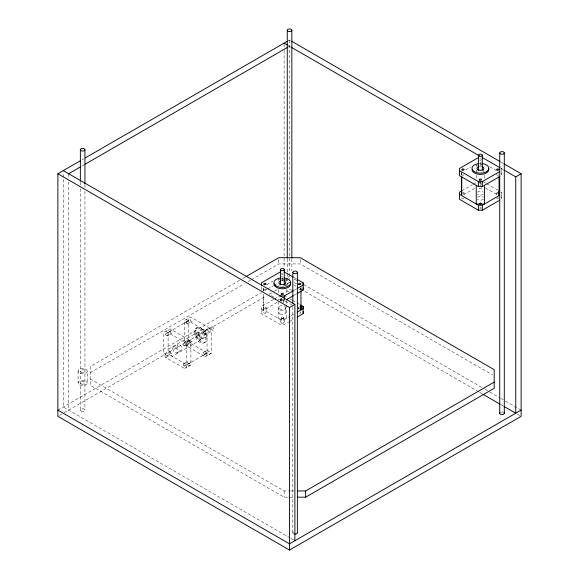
<?xml version="1.0" encoding="UTF-8"?>
<svg xmlns="http://www.w3.org/2000/svg" width="579" height="579" viewBox="0 0 579 579"><rect width="100%" height="100%" fill="white"/><g stroke="black" fill="none" stroke-linecap="round" stroke-linejoin="round"><path stroke-width="0.43" stroke-dasharray="2.9 2.17" d="M263.546 291.237L263.619 288.096M461.651 175.314L461.709 172.955M172.129 330.023L168.105 332.476L188.291 320.694L184.267 323.147M82.052 159.775L83.622 158.87M287.958 40.892L289.5 40.002L291.063 40.906M81.957 166.05L84.31 164.689M287.937 47.131L289.5 46.226M239.612 280.294L90.194 366.558L90.194 385.216L284.115 497.18L288.603 497.18M242.739 278.485L245.091 277.131M90.194 372.782L244.302 283.804M248.217 281.546L250.562 280.185M251.344 279.737L278.723 263.93L300.277 263.93L492.635 374.989M165.92 333.859L170.226 331.376M186.387 322.04L190.701 319.557M167.063 335.842L171.37 333.352M187.531 324.023L191.844 321.533M266.724 284.759L272.847 281.22M465.559 169.958L470.915 166.868M195.782 328.394L196.86 327.772M57.871 410.098L261.404 292.59M264.458 290.824L266.883 289.428M267.592 289.022L273.15 285.809M273.853 285.404L277.848 283.095M281.676 280.887L283.334 279.932M287.937 277.276L289.5 276.371M173.476 346.966L177.782 344.483M196.636 333.613L199.335 332.057M165.76 331.318L184.614 342.203L186.583 345.612L186.583 367.455L184.614 368.519L165.76 357.634L163.799 354.261L168.105 351.779L168.105 329.965M186.235 319.499L205.089 330.385L207.05 333.793L207.05 355.636L205.089 356.7L186.235 345.815L184.267 342.45L188.928 339.721L190.889 343.123L190.889 364.965L184.614 368.519M205.089 330.385L209.395 327.902L211.364 331.304L211.364 353.147L205.089 356.7M197.403 334.93L211.407 326.846M59.434 415.418L63.35 413.16M64.131 412.704L266.022 296.144M269.141 294.342L273.853 291.628M274.634 291.172L277.761 289.362M282.451 286.656L289.5 282.588L289.5 279.881M167.063 355.933L171.37 353.443M184.462 345.887L191.844 341.624M204.93 334.069L209.243 331.579M165.76 357.634L170.074 355.144L188.928 366.029L190.889 364.965M186.235 345.815L190.889 343.123M199.306 338.23L213.311 330.146M176.906 352.908L181.213 350.418M200.066 339.555L202.759 337.998M273.614 299.444L261.491 306.443L261.491 313.688L280.345 324.573L284.275 324.573L288.812 321.953M274.33 299.025L278.202 296.788L279.852 296.788M461.731 190.831L472.45 184.643M473.209 184.202L476.278 182.436L482.857 182.443M294.11 290.282L296.383 288.972M204.155 342.906L205.234 342.283M261.491 311.415L278.108 301.818M463.338 194.877L475.424 187.9M294.103 295.261L296.383 293.944M183.319 363.996L187.625 361.506M203.786 352.177L208.1 349.694M184.462 365.979L188.768 363.489M204.93 354.16L209.243 351.67M261.491 308.708L280.345 319.594L284.275 319.594L290.325 316.098M291.042 315.693L294.11 313.912M289.572 321.511L294.11 318.891M190.889 362.425L186.771 364.784L207.05 353.096L202.932 355.455M211.364 353.147L209.395 354.21L190.542 343.325L188.573 339.96L188.573 318.153M278.188 299.69L284.796 299.683M90.194 378.999L284.115 490.956L290.397 490.956M291.295 490.956L293.987 490.956M289.5 497.18L293.987 497.18M479.564 163.777L481.207 163.777M281.495 278.13L283.138 278.137M284.781 296.795L286.431 296.795M480.005 162.525L481.569 162.533M281.155 276.878L282.718 276.885M280.374 300.508L284.275 300.53L291.816 304.887M500.784 161.99L503.129 163.343M287.958 45.336L290.376 46.733M500.878 168.265L503.223 169.618M489.856 166.875L495.986 170.414M483.103 181.632L486.034 183.326M486.794 183.767L498.28 190.397M485.361 187.914L497.426 194.884M294.081 277.58L296.339 278.883M294.197 279.078L297.324 280.887M303.584 284.499L484.348 388.864M485.137 389.32L489.045 391.578M489.827 392.026L500.003 397.903M500.784 398.352L504.7 400.61M505.481 401.066L521.129 410.098M294.081 282.552L296.383 283.884M284.115 279.476L289.594 282.639M293.502 284.897L295.855 286.258M300.458 288.914L478.876 391.925M479.658 392.374L482.097 393.785M500.784 404.576L503.223 405.98M517.221 414.057L521.129 416.323M290.26 299.01L291.816 299.908M292.554 300.335L299.444 304.315M297.852 308.368L299.357 309.237M271.254 295.688L275.879 298.359M209.395 327.902L190.542 317.017L184.267 320.636L184.267 342.45M188.928 339.721L170.074 328.836L163.799 332.455L163.799 354.261M290.195 538.007L63.256 406.986L63.256 172.426M290.976 538.463L294.885 540.721M168.105 351.779L170.074 355.144M501.262 170.682L501.197 168.446L501.262 175.654L501.197 173.425M501.262 194.32L501.197 192.083L501.262 199.292L501.197 197.063M300.979 288.118L300.986 290.492M498.078 192.583A1.144 0.659 0 0 0 496.637 193.22L496.637 195.709M484.5 175.336L484.5 178.889M483.841 169.097L483.841 171.427A3.431 1.976 0 0 0 483.726 170.921M476.278 164.66L476.278 166.441M476.278 169.994L476.278 171.768M476.278 175.328L476.278 178.882M462.411 192.648A1.144 0.659 0 0 1 464.126 193.22L464.126 195.709M461.731 172.173L461.731 174.836M300.971 286.533L300.971 290.086M300.277 259.486L300.277 263.93M299.705 306.913A1.144 0.659 0 0 0 298.569 307.572L298.569 311.719M292.815 306.74L292.815 532.76M291.838 259.001L291.838 270.755M289.5 40.002L289.5 279.035M287.271 259.001L287.271 272.564M287.271 273.469L287.271 277.08M287.271 277.985L287.271 285.215M286.446 300.573L286.446 304.127M286.446 305.01L286.446 318.341L278.188 318.349L278.188 300.581M286.431 279.027L286.431 280.808M286.431 284.361L286.431 286.135M286.431 289.688L286.431 293.242M285.765 283.457L285.765 285.787A3.431 1.976 0 0 0 285.65 285.273M285.751 307.565L285.751 312.544M284.275 299.278L284.275 300.935L280.345 300.935L280.374 297.193M284.275 319.594L284.275 324.573M284.115 44.018L284.115 49.432M284.115 50.33L284.115 267.751M284.115 490.956L284.115 497.18M283.449 300.016L283.449 302.506A1.144 0.659 0 0 0 282.878 301.934M283.449 317.618L283.449 322.597M281.162 298.359L281.162 302.506M281.162 317.618L281.162 322.597M280.345 319.594L280.345 324.573M278.897 307.565L278.897 312.544M278.723 259.486L278.723 263.93M278.202 278.13L278.202 280.793M278.202 289.681L278.202 293.235M266.05 307.572L266.05 312.551M263.763 307.572L263.763 312.551M263.662 288.306L263.662 290.969M263.662 294.523L263.546 309.895L263.546 294.791M261.491 286.735L261.491 290.05M87.219 371.081A4.574 2.642 0 0 1 80.365 373.368A4.574 2.642 0 0 1 80.365 368.794A4.574 2.642 0 0 1 87.219 371.081L87.219 382.9A4.574 2.642 0 0 1 80.365 385.187A4.574 2.642 0 0 1 80.365 380.613A4.574 2.642 0 0 1 87.219 382.9M84.932 184.983L84.932 187.697M84.932 191.316L84.932 410.098M80.365 182.269L80.365 184.983M80.365 188.602L80.365 410.098M78.078 371.081L78.078 382.9M68.64 173.736L68.64 178.245M68.64 181.857L68.64 410.098M481.366 183.507A1.144 0.659 0 0 1 479.81 183.746M479.81 182.602A1.144 0.659 0 0 1 481.366 182.848M498.078 193.856A1.144 0.659 0 0 1 496.637 193.22M464.126 193.22A1.144 0.659 0 0 1 462.411 193.791M498.584 198.662A1.144 0.659 0 0 1 496.673 198.365M497.209 197.627A1.144 0.659 0 0 1 497.484 197.562M498.078 197.562A1.144 0.659 0 0 1 498.584 197.728M480.085 202.628A1.144 0.659 0 0 1 480.679 202.628M483.364 194.197A3.431 1.976 0 0 1 477.429 194.197M477.429 192.221A3.431 1.976 0 0 1 483.364 192.221M481.366 208.57A1.144 0.659 0 0 1 479.81 208.809M479.81 207.673A1.144 0.659 0 0 1 481.366 207.912M463.967 198.525A1.144 0.659 0 0 1 462.071 198.597A1.144 0.659 0 0 1 462.686 197.562M483.364 199.176A3.431 1.976 0 0 1 477.429 199.176M477.429 197.2A3.431 1.976 0 0 1 483.364 197.2M481.366 159.869A1.144 0.659 0 0 1 479.81 160.108M479.81 158.964A1.144 0.659 0 0 1 481.366 159.211M498.584 175.024A1.144 0.659 0 0 1 497.209 175.133A1.144 0.659 0 0 1 496.673 174.388M498.078 173.924A1.144 0.659 0 0 1 498.584 174.091M481.366 164.841A1.144 0.659 0 0 1 479.81 165.087M479.81 163.944A1.144 0.659 0 0 1 481.366 164.183M476.22 165.377A8.381 4.835 0 0 1 478.24 164.892M480.411 164.726A8.381 4.835 0 0 1 482.582 164.892M481.366 184.933A1.144 0.659 0 0 1 479.81 185.179M479.81 184.035A1.144 0.659 0 0 1 481.366 184.274M463.967 174.887A1.144 0.659 0 0 1 462.172 175.024A1.144 0.659 0 0 1 462.411 173.989M476.98 171.427A3.431 1.976 0 0 1 477.103 170.921M482.061 171.977A1.903 1.1 0 0 1 481.757 172.209M479.521 166.412A3.431 1.976 0 0 1 481.301 166.412M299.705 308.238A1.144 0.659 0 0 1 298.569 307.572M300.002 311.915A1.144 0.659 0 0 1 300.696 312.884A1.144 0.659 0 0 1 298.902 313.015M285.635 307.051A3.431 1.976 0 0 1 281.727 309.512A3.431 1.976 0 0 1 279.519 306.429A3.431 1.976 0 0 1 285.295 306.573M282.878 274.468A1.144 0.659 0 0 1 281.503 274.359M281.503 273.426A1.144 0.659 0 0 1 282.878 273.324M300.277 288.342A1.144 0.659 0 0 1 300.617 289.319A1.144 0.659 0 0 1 298.902 289.384M282.878 279.44A1.144 0.659 0 0 1 281.503 279.339M281.503 278.405A1.144 0.659 0 0 1 282.878 278.296M278.796 279.534A8.381 4.835 0 0 1 280.171 279.244M282.342 279.085A8.381 4.835 0 0 1 284.506 279.244M285.208 279.375A8.381 4.835 0 0 1 286.533 279.729M282.878 299.531A1.144 0.659 0 0 1 281.206 299.133A1.144 0.659 0 0 1 282.306 298.301M266.014 288.747A1.144 0.659 0 0 1 264.61 289.551A1.144 0.659 0 0 1 264.104 288.451M278.912 285.787A3.431 1.976 0 0 1 279.027 285.273M280.996 286.562A1.903 1.1 0 0 1 280.692 286.337M281.452 280.764A3.431 1.976 0 0 1 283.225 280.764M293.958 533.903A2.287 1.317 0 0 1 293.958 531.616M500.864 412.161A2.287 1.317 0 0 1 503.151 412.161M288.964 291.917A2.287 1.317 0 0 1 287.937 289.71A2.287 1.317 0 0 1 291.765 290.303M184.267 339.938L168.105 349.267L172.231 356.389L188.385 347.06L184.267 339.938M202.932 329.147L186.771 338.476L190.889 345.627L207.05 336.298L202.932 329.147M81.509 372.225A2.287 1.317 0 0 0 84.932 371.081A2.287 1.317 0 0 0 81.509 369.938A2.287 1.317 0 0 0 81.509 372.225M81.509 384.043A2.287 1.317 0 0 0 84.932 382.9A2.287 1.317 0 0 0 81.509 381.756A2.287 1.317 0 0 0 81.509 384.043M479.571 188.616A1.144 0.659 0 0 0 481.482 188.32A1.144 0.659 0 0 0 480.085 187.516A1.144 0.659 0 0 0 479.571 188.616M264.104 308.042A1.144 0.659 0 0 0 266.014 307.746A1.144 0.659 0 0 0 264.61 306.935A1.144 0.659 0 0 0 264.104 308.042M281.503 318.088A1.144 0.659 0 0 0 283.413 317.791A1.144 0.659 0 0 0 282.016 316.981A1.144 0.659 0 0 0 281.503 318.088M281.503 323.06A1.144 0.659 0 0 0 283.413 322.764A1.144 0.659 0 0 0 282.016 321.96A1.144 0.659 0 0 0 281.503 323.06M264.104 313.015A1.144 0.659 0 0 0 266.014 312.725A1.144 0.659 0 0 0 264.61 311.915A1.144 0.659 0 0 0 264.104 313.015M279.903 313.941A3.431 1.976 0 0 0 285.635 313.051A3.431 1.976 0 0 0 281.437 310.626A3.431 1.976 0 0 0 279.903 313.941M169.994 351.989A1.144 0.659 60 0 0 171.203 353.494A1.144 0.659 60 0 0 171.203 351.88A1.144 0.659 60 0 0 169.994 351.989M187.393 362.034A1.144 0.659 60 0 0 188.602 363.54A1.144 0.659 60 0 0 188.602 361.926A1.144 0.659 60 0 0 187.393 362.034M169.994 331.897A1.144 0.659 60 0 0 171.203 333.403A1.144 0.659 60 0 0 171.203 331.789A1.144 0.659 60 0 0 169.994 331.897M165.681 354.478A1.144 0.659 60 0 0 166.897 355.984A1.144 0.659 60 0 0 166.897 354.37A1.144 0.659 60 0 0 165.681 354.478M183.08 364.524A1.144 0.659 60 0 0 184.296 366.029A1.144 0.659 60 0 0 184.296 364.415A1.144 0.659 60 0 0 183.08 364.524M187.393 341.943A1.144 0.659 60 0 0 188.602 343.448A1.144 0.659 60 0 0 188.602 341.834A1.144 0.659 60 0 0 187.393 341.943M177.073 346.054A3.431 1.976 60 0 0 180.713 350.577A3.431 1.976 60 0 0 180.713 345.728A3.431 1.976 60 0 0 177.073 346.054M183.08 344.433A1.144 0.659 60 0 0 184.296 345.938A1.144 0.659 60 0 0 184.296 344.324A1.144 0.659 60 0 0 183.08 344.433M165.681 334.387A1.144 0.659 60 0 0 166.897 335.892A1.144 0.659 60 0 0 166.897 334.278A1.144 0.659 60 0 0 165.681 334.387M172.766 348.536A3.431 1.976 60 0 0 176.4 353.06A3.431 1.976 60 0 0 176.4 348.211A3.431 1.976 60 0 0 172.766 348.536M190.462 340.17A1.144 0.659 60 0 0 191.671 341.675A1.144 0.659 60 0 0 191.671 340.061A1.144 0.659 60 0 0 190.462 340.17M207.861 350.215A1.144 0.659 60 0 0 209.07 351.721A1.144 0.659 60 0 0 209.07 350.107A1.144 0.659 60 0 0 207.861 350.215M190.462 320.078A1.144 0.659 60 0 0 191.671 321.584A1.144 0.659 60 0 0 191.671 319.97A1.144 0.659 60 0 0 190.462 320.078M186.148 342.659A1.144 0.659 60 0 0 187.364 344.165A1.144 0.659 60 0 0 187.364 342.551A1.144 0.659 60 0 0 186.148 342.659M203.555 352.705A1.144 0.659 60 0 0 204.763 354.21A1.144 0.659 60 0 0 204.763 352.597A1.144 0.659 60 0 0 203.555 352.705M207.861 330.124A1.144 0.659 60 0 0 209.07 331.629A1.144 0.659 60 0 0 209.07 330.016A1.144 0.659 60 0 0 207.861 330.124M194.045 332.23A8.381 4.835 60 0 0 202.932 343.289A8.381 4.835 60 0 0 202.932 331.434A8.381 4.835 60 0 0 194.045 332.23M203.555 332.614A1.144 0.659 60 0 0 204.763 334.119A1.144 0.659 60 0 0 204.763 332.505A1.144 0.659 60 0 0 203.555 332.614M186.148 322.568A1.144 0.659 60 0 0 187.364 324.074A1.144 0.659 60 0 0 187.364 322.46A1.144 0.659 60 0 0 186.148 322.568M195.926 335.183A3.431 1.976 60 0 0 199.567 339.707A3.431 1.976 60 0 0 199.567 334.857A3.431 1.976 60 0 0 195.926 335.183M197.005 335.806A1.903 1.1 60 0 0 199.024 338.317A1.903 1.1 60 0 0 199.024 335.625A1.903 1.1 60 0 0 197.005 335.806M195.123 331.608A8.381 4.835 60 0 0 204.011 342.667A8.381 4.835 60 0 0 204.011 330.812A8.381 4.835 60 0 0 195.123 331.608M198.626 333.627A3.431 1.976 60 0 0 202.259 338.15A3.431 1.976 60 0 0 202.259 333.301A3.431 1.976 60 0 0 198.626 333.627M211.009 327.721A1.903 1.1 60 0 0 213.029 330.233A1.903 1.1 60 0 0 213.029 327.54A1.903 1.1 60 0 0 211.009 327.721M81.031 411.032A2.287 1.317 0 0 0 84.86 410.439A2.287 1.317 0 0 0 82.059 408.825A2.287 1.317 0 0 0 81.031 411.032"/><path stroke-width="0.87" d="M503.911 163.799L521.129 173.736L521.129 416.323L289.5 550.05L57.871 416.323L57.871 173.736L80.488 160.68M85.185 157.966L287.191 41.341M68.64 173.736L80.394 166.955M85.091 164.241L287.148 47.579M245.872 276.675L278.723 257.706L300.277 257.706L494.198 369.67L494.198 388.328L305.661 497.18L297.577 497.18M280.374 271.898L261.491 282.805L261.491 285.288M478.449 157.546L459.56 168.446L459.56 175.698L478.413 186.583L482.343 186.583L499.749 176.53M461.825 190.773L459.56 192.083L459.56 199.328L478.413 210.213L482.343 210.213L499.749 200.168M280.345 295.956L284.275 295.956L293.358 290.716M297.136 288.53L303.193 285.034L303.128 282.805L297.092 279.317M459.56 170.718L478.413 181.603L482.343 181.603L499.749 171.558M286.446 299.683L293.358 295.695M297.136 293.51L303.193 290.014L303.128 282.805M57.871 173.736L289.5 307.463L294.885 304.359L294.885 540.721M504.005 170.067L515.744 176.848L521.129 173.736M297.136 312.168L303.193 308.672L303.128 306.443L300.863 305.133M459.56 194.356L478.413 205.241L482.343 205.241L499.749 195.195M297.136 317.147L303.193 313.652L303.128 306.443M297.577 490.956L305.661 490.956L494.198 382.111M521.129 410.098L289.5 543.833L57.871 410.098M291.845 41.362L500.003 161.534M284.115 43.114L287.242 44.923M291.157 47.181L478.963 155.613M482.097 157.416L500.09 167.809M284.275 271.92L293.321 277.146M482.879 394.234L500.09 404.171M504.005 406.429L515.744 413.211L515.744 176.848M63.256 170.624L294.885 304.359M303.128 287.777L303.193 290.014M303.128 311.415L303.193 313.652M499.047 190.838L499.062 195.586L499.047 176.624M300.971 305.198L300.993 309.946L300.971 290.976M504.295 152.928A2.287 1.317 0 0 1 500.864 154.072A2.287 1.317 0 0 1 500.864 151.785A2.287 1.317 0 0 1 504.295 152.928L504.295 413.305M499.72 152.928L499.72 413.305M484.514 185.323L484.514 203.989L476.256 203.996L476.256 185.338M482.343 181.603L482.343 186.583M482.343 205.241L482.343 210.213M482.314 155.259L482.314 169.633M478.507 155.259L478.507 170.53M478.413 181.603L478.413 186.583M478.413 205.241L478.413 210.213M461.731 176.617L461.615 195.543L461.615 176.885M305.661 490.956L305.661 497.18M297.389 272.383A2.287 1.317 0 0 1 293.958 273.527A2.287 1.317 0 0 1 293.958 271.24A2.287 1.317 0 0 1 297.389 272.383L297.389 532.76M292.815 272.383L292.815 303.121M291.838 30.267A2.287 1.317 0 0 1 288.414 31.411A2.287 1.317 0 0 1 288.414 29.124A2.287 1.317 0 0 1 291.838 30.267L291.838 258.096M289.5 307.463L289.5 550.05M287.271 30.267L287.271 258.096M284.275 295.956L284.275 298.446M284.246 269.611L284.246 284.89M280.439 269.611L280.439 284.89M84.932 149.722A2.287 1.317 0 0 1 81.509 150.866A2.287 1.317 0 0 1 81.509 148.586A2.287 1.317 0 0 1 84.932 149.722L84.932 184.079M80.365 149.722L80.365 181.372M498.765 192.887A1.144 0.659 0 0 1 498.765 193.552M481.366 203.598A1.144 0.659 0 0 1 479.39 203.598M488.502 168.315A8.381 4.835 0 0 1 481.504 174.359A8.381 4.835 0 0 1 472.03 169.567M477.986 170.031A3.431 1.976 0 0 1 478.695 169.719M482.126 169.719A3.431 1.976 0 0 1 482.835 170.031M482.582 163.647A8.381 4.835 0 0 1 487.279 171.095A8.381 4.835 0 0 1 473.55 171.095A8.381 4.835 0 0 1 478.24 163.647M482.126 166.607A3.431 1.976 0 0 1 483.038 169.596A3.431 1.976 0 0 1 477.784 169.596A3.431 1.976 0 0 1 478.695 166.607M300.812 307.406A1.144 0.659 0 0 1 300.812 307.746M290.434 282.668A8.381 4.835 0 0 1 283.435 288.718A8.381 4.835 0 0 1 273.961 283.92M279.918 284.383A3.431 1.976 0 0 1 280.627 284.072M284.057 284.072A3.431 1.976 0 0 1 284.767 284.383M284.506 278A8.381 4.835 0 0 1 289.203 285.454A8.381 4.835 0 0 1 275.474 285.454A8.381 4.835 0 0 1 280.171 278M284.057 280.96A3.431 1.976 0 0 1 284.969 283.949A3.431 1.976 0 0 1 279.715 283.949A3.431 1.976 0 0 1 280.627 280.96M297.309 532.419A2.287 1.317 0 0 1 294.508 534.033M503.991 412.646A2.287 1.317 0 0 1 502.007 414.622A2.287 1.317 0 0 1 500.032 412.646M496.97 170.052A1.144 0.659 0 0 0 498.881 169.756A1.144 0.659 0 0 0 497.484 168.945A1.144 0.659 0 0 0 496.97 170.052M462.172 170.052A1.144 0.659 0 0 0 464.083 169.756A1.144 0.659 0 0 0 462.686 168.945A1.144 0.659 0 0 0 462.172 170.052M479.571 180.098A1.144 0.659 0 0 0 481.482 179.801A1.144 0.659 0 0 0 480.085 178.991A1.144 0.659 0 0 0 479.571 180.098M479.065 156.033A1.903 1.1 0 0 0 482.249 155.541A1.903 1.1 0 0 0 479.919 154.195A1.903 1.1 0 0 0 479.065 156.033M298.902 284.405A1.144 0.659 0 0 0 300.812 284.108A1.144 0.659 0 0 0 299.415 283.305A1.144 0.659 0 0 0 298.902 284.405M264.104 284.405A1.144 0.659 0 0 0 266.014 284.108A1.144 0.659 0 0 0 264.61 283.305A1.144 0.659 0 0 0 264.104 284.405M281.503 294.45A1.144 0.659 0 0 0 283.413 294.154A1.144 0.659 0 0 0 282.016 293.343A1.144 0.659 0 0 0 281.503 294.45M280.996 270.393A1.903 1.1 0 0 0 284.18 269.901A1.903 1.1 0 0 0 281.85 268.555A1.903 1.1 0 0 0 280.996 270.393"/></g></svg>
